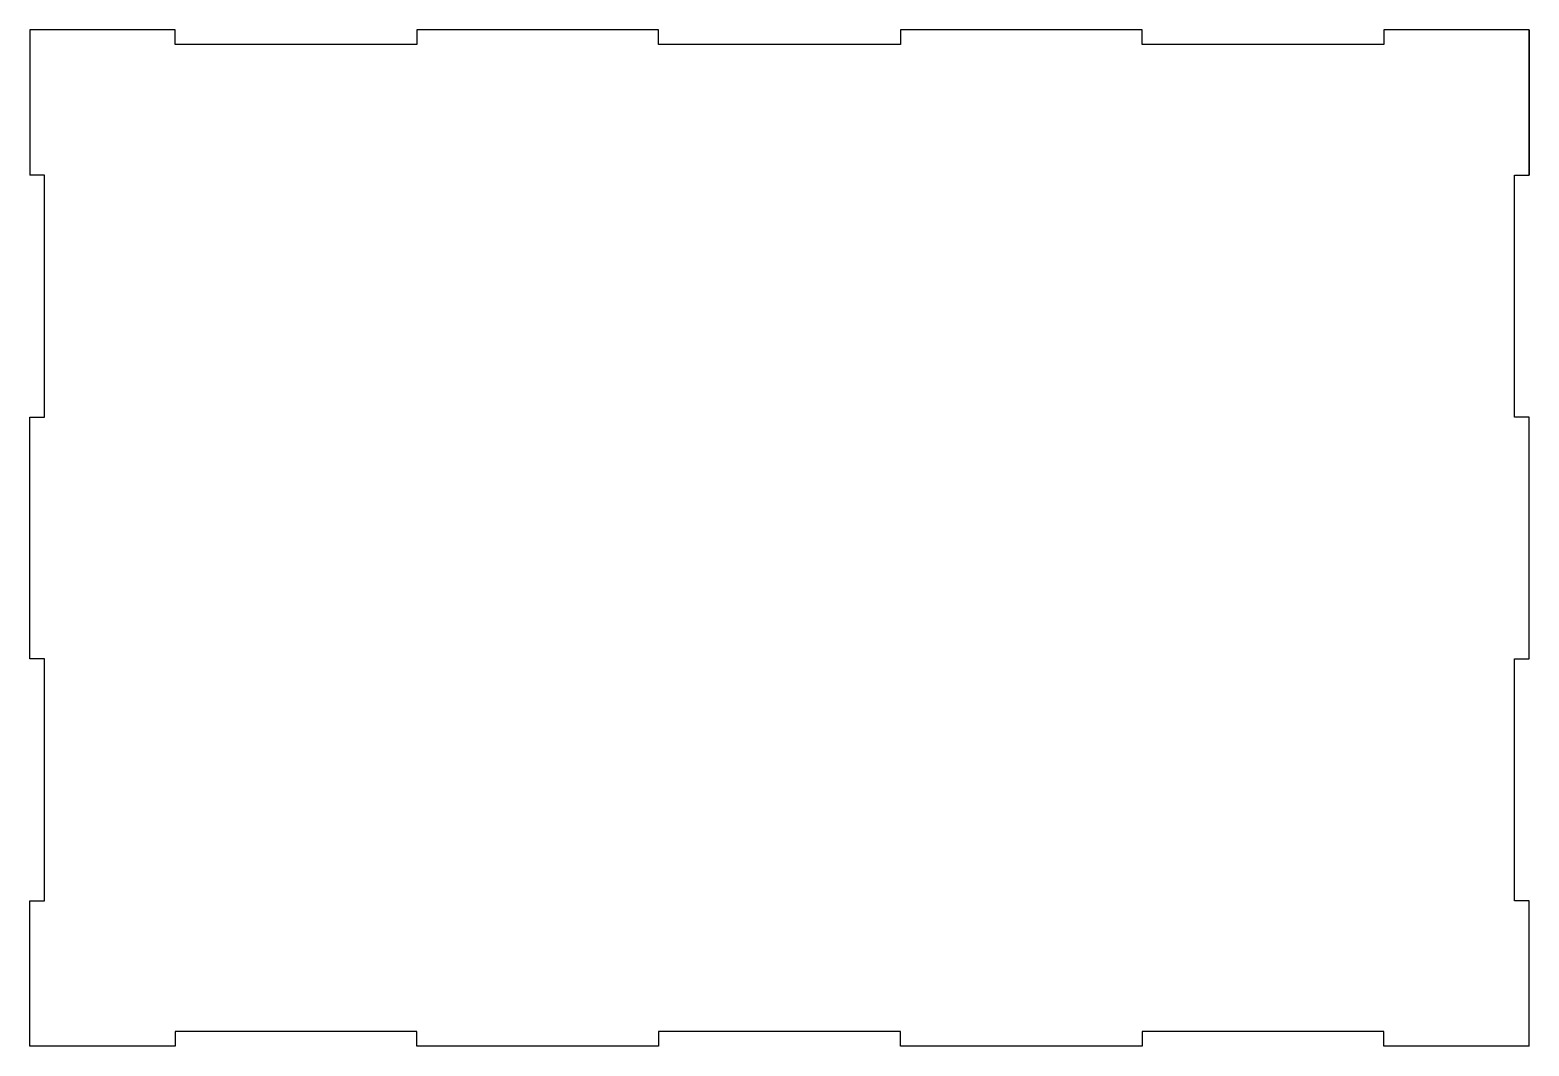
# Model space of a CAD drawing. Header units: millimetres. Extents: x -155 to 155, y -105 to 105.
import ezdxf

# ---------------------------------------------------------------- set-up
doc = ezdxf.new("R2010")
doc.units = ezdxf.units.MM
doc.layers.get('0').update_dxf_attribs({"linetype": 'CONTINUOUS'})

msp = doc.modelspace()

# ---------------------------------------------------------------- linework, layer by layer
for p, q in [((-125, 105), (-155, 105)), ((-155, 105), (-155, 75)), ((-125, 102), (-125, 105)), ((-75, 105), (-75, 102)), ((-25, 105), (-75, 105)), ((-25, 102), (-25, 105)), ((25, 105), (25, 102)), ((75, 105), (25, 105)), ((75, 102), (75, 105)), ((155, 105), (125, 105)), ((125, 105), (125, 102)), ((155, 75), (155, 105)), ((155, 105), (155, 75)), ((-75, 102), (-125, 102)), ((25, 102), (-25, 102)), ((125, 102), (75, 102)), ((-152, 75), (-155, 75)), ((-152, 25), (-152, 75)), ((152, 25), (152, 75)), ((152, 75), (155, 75)), ((-155, 25), (-152, 25)), ((-155, -25), (-155, 25)), ((155, 25), (152, 25)), ((155, -25), (155, 25)), ((-152, -25), (-155, -25)), ((-152, -75), (-152, -25)), ((152, -75), (152, -25)), ((152, -25), (155, -25)), ((-155, -105), (-155, -75)), ((-155, -75), (-152, -75)), ((155, -75), (152, -75)), ((155, -105), (155, -75)), ((-75, -102), (-125, -102)), ((-125, -102), (-125, -105)), ((-75, -105), (-75, -102)), ((25, -102), (-25, -102)), ((-25, -102), (-25, -105)), ((25, -105), (25, -102)), ((125, -102), (75, -102)), ((75, -102), (75, -105)), ((125, -105), (125, -102)), ((-125, -105), (-155, -105)), ((-25, -105), (-75, -105)), ((75, -105), (25, -105)), ((155, -105), (125, -105))]:
    msp.add_line(p, q)

doc.saveas('drawing.dxf')
